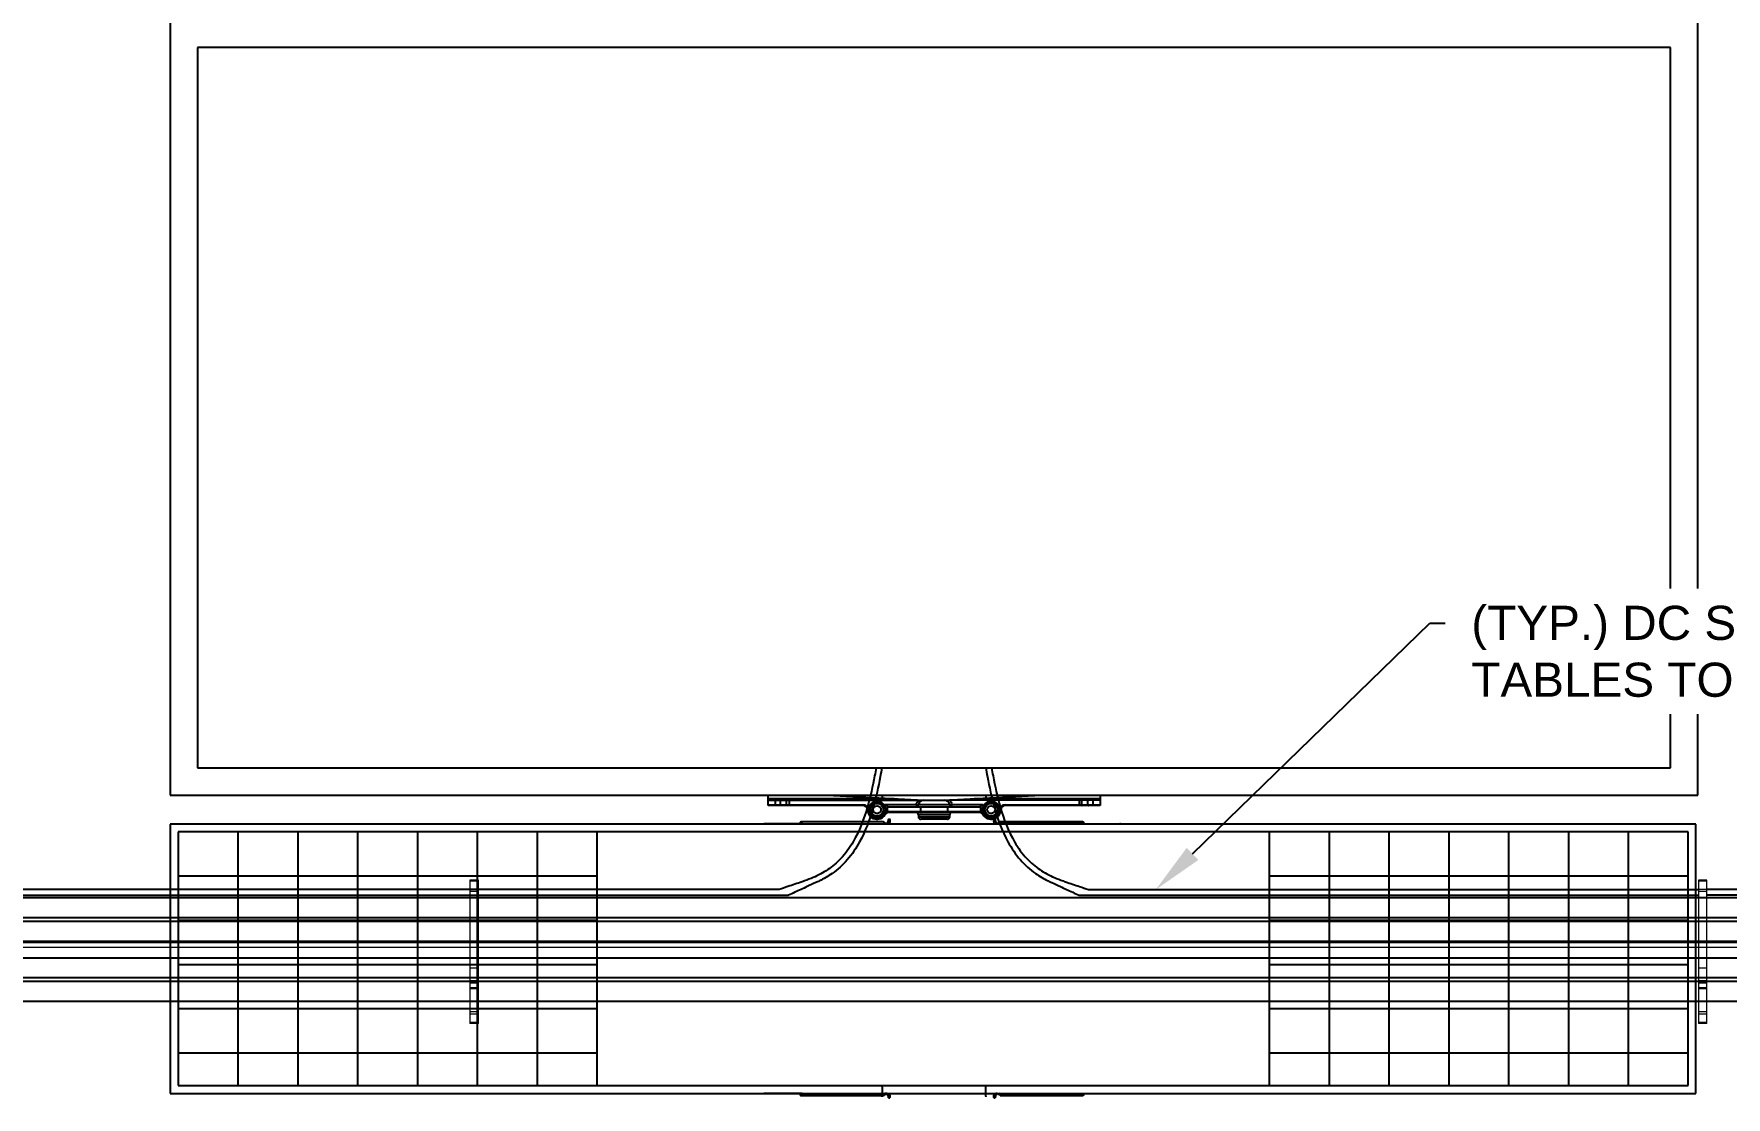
# Model space of a CAD drawing. Header units: feet. Extents: x -21 to 5170, y -254 to 1413.
# Drawn here: x 3373.2 to 3472.3, y 37.2 to 99.5 of the extents above; entities that cross this region are included whole.
import ezdxf
from ezdxf import colors
from ezdxf.entities.mleader import LeaderData, LeaderLine
from ezdxf.lldxf.tags import DXFTag
from ezdxf.math import Vec2, Vec3

# ---------------------------------------------------------------- set-up
doc = ezdxf.new("R2010")
doc.units = ezdxf.units.FT
doc.header["$MEASUREMENT"] = 0
for name, color, linetype in [('DC FEEEDERS', 1, 'Continuous'), ('E-ARRY-TABL', 9, 'Continuous'), ('G-ANNO-TEXT', 1, 'Continuous'), ('PV-AG-DC1', 142, 'DC1'), ('WIRE MANAGEMENT', 4, 'Continuous')]:
    doc.layers.add(name, color=color, linetype=linetype)
doc.styles.add('NEI-A', font='arial.ttf')
tags = doc.linetypes.add('DC1', pattern='A,0.176989,-0.035266,["DC1",NEI-A,S=0.1,R=0,X=0,Y=-0.05],-0.314734,0.176989', length=0.703978).pattern_tags.tags
tags[6] = DXFTag(74, 10)

# ---------------------------------------------------------------- blocks, each defined once
blk = doc.blocks.new('A$C7614aaa4')
at = {"layer": 'E-ARRY-TABL'}
for p, q in [((0, 16.046), (0, 0.253)), ((89.416, 16.046), (0, 16.046)), ((34.8, 16.048), (34.774, 16.046)), ((36.995, 16.048), (34.8, 16.048)), ((41.805, 16.167), (36.969, 16.167)), ((36.995, 16.048), (37.045, 16.048)), ((36.995, 16.048), (36.995, 16.046)), ((37.045, 16.048), (41.882, 16.048)), ((37.045, 16.048), (37.045, 16.046)), ((41.882, 16.048), (41.949, 16.048)), ((42.107, 16.277), (42.107, 16.304)), ((42.182, 16.304), (42.107, 16.304)), ((42.107, 16.277), (42.182, 16.277)), ((42.153, 16.046), (42.153, 16.126)), ((42.182, 16.344), (42.182, 16.304)), ((42.182, 16.046), (42.182, 16.344)), ((42.182, 16.277), (42.182, 16.304)), ((48.27, 16.344), (48.27, 16.046)), ((48.27, 16.304), (48.27, 16.344)), ((48.27, 16.304), (48.27, 16.281)), ((48.344, 16.304), (48.27, 16.304)), ((48.27, 16.281), (48.344, 16.281)), ((48.298, 16.13), (48.298, 16.046)), ((48.344, 16.304), (48.344, 16.281)), ((48.503, 16.052), (48.57, 16.052)), ((53.406, 16.052), (48.57, 16.052)), ((53.483, 16.171), (48.646, 16.171)), ((53.406, 16.052), (53.457, 16.052)), ((53.406, 16.046), (53.406, 16.052)), ((53.457, 16.052), (55.651, 16.052)), ((53.457, 16.046), (53.457, 16.052)), ((89.416, 0.253), (89.416, 16.046)), ((88.958, 15.589), (0.458, 15.589)), ((0.458, 15.589), (0.458, 0.711)), ((88.958, 0.711), (88.958, 15.589)), ((0, 0.253), (89.416, 0.253)), ((0.458, 0.711), (88.958, 0.711)), ((34.774, 0.253), (34.8, 0.252)), ((36.995, 0.252), (34.8, 0.252)), ((36.969, 0.133), (41.805, 0.133)), ((36.995, 0.253), (36.995, 0.252)), ((37.045, 0.252), (36.995, 0.252)), ((37.045, 0.253), (37.045, 0.252)), ((37.045, 0.252), (41.882, 0.252)), ((41.949, 0.252), (41.882, 0.252)), ((42.182, 0.023), (42.107, 0.023)), ((42.107, 0), (42.107, 0.023)), ((42.107, 0), (42.182, 0)), ((42.153, 0.174), (42.153, 0.253)), ((42.182, 0), (42.182, 0.023)), ((48.344, 0.027), (48.27, 0.027)), ((48.27, 0.027), (48.27, 0)), ((48.27, 0), (48.344, 0)), ((48.298, 0.253), (48.298, 0.178)), ((48.344, 0.027), (48.344, 0)), ((48.646, 0.137), (53.483, 0.137))]:
    blk.add_line(p, q, dxfattribs=at)
for points in [[(37.045, 16.048), (37.04, 16.093), (37.023, 16.132), (36.998, 16.158), (36.969, 16.167), (36.94, 16.158), (36.915, 16.132), (36.898, 16.093), (36.892, 16.048), (36.892, 16.046)], [(36.998, 16.048), (36.996, 16.067), (36.988, 16.083), (36.977, 16.092), (36.964, 16.093), (36.952, 16.085), (36.944, 16.071), (36.94, 16.052), (36.94, 16.048)], [(41.805, 16.167), (41.834, 16.158), (41.859, 16.132), (41.876, 16.093), (41.882, 16.048)], [(48.57, 16.052), (48.576, 16.098), (48.592, 16.136), (48.617, 16.162), (48.646, 16.171)], [(53.559, 16.052), (53.553, 16.098), (53.537, 16.136), (53.512, 16.162), (53.483, 16.171), (53.453, 16.162), (53.428, 16.136), (53.412, 16.098), (53.406, 16.052), (53.406, 16.052)], [(53.512, 16.052), (53.512, 16.056), (53.508, 16.075), (53.499, 16.09), (53.488, 16.097), (53.475, 16.096), (53.464, 16.087), (53.456, 16.072), (53.453, 16.052), (53.453, 16.052)], [(55.703, 16.046), (55.696, 16.048), (55.651, 16.052)], [(36.892, 0.253), (36.892, 0.252), (36.898, 0.206), (36.915, 0.168), (36.94, 0.142), (36.969, 0.133), (36.998, 0.142), (37.023, 0.168), (37.04, 0.206), (37.045, 0.252), (37.045, 0.252)], [(36.94, 0.252), (36.94, 0.248), (36.944, 0.229), (36.952, 0.214), (36.964, 0.207), (36.977, 0.208), (36.988, 0.217), (36.996, 0.232), (36.998, 0.252), (36.998, 0.252)], [(41.882, 0.252), (41.876, 0.206), (41.859, 0.168), (41.834, 0.142), (41.805, 0.133)], [(48.646, 0.137), (48.617, 0.146), (48.592, 0.172), (48.576, 0.211), (48.57, 0.253)], [(53.406, 0.253), (53.412, 0.211), (53.428, 0.172), (53.453, 0.146), (53.483, 0.137), (53.512, 0.146), (53.537, 0.172), (53.553, 0.211), (53.559, 0.253)], [(53.453, 0.253), (53.456, 0.237), (53.464, 0.221), (53.475, 0.212), (53.488, 0.211), (53.499, 0.219), (53.508, 0.233), (53.512, 0.252), (53.512, 0.253)]]:
    blk.add_lwpolyline(points, dxfattribs=at)
for centre, start_param, end_param in [((41.835, 16.277), 4.885735, 6.192239), ((41.949, 16.277), 4.712389, 5.56156), ((48.503, 16.281), 3.863218, 4.712389), ((48.617, 16.281), 3.232539, 4.539043), ((41.835, 0.023), 0.090947, 1.39745), ((41.949, 0.023), 0.721625, 1.570796), ((48.503, 0.027), 1.728463, 2.419967), ((48.617, 0.027), 1.728463, 3.050646)]:
    blk.add_ellipse(centre, major_axis=(0.273, 0), ratio=0.8391, start_param=start_param, end_param=end_param, dxfattribs=at)
for points, knots in [([(42.106, 16.256), (42.107, 16.26), (42.107, 16.267), (42.107, 16.274), (42.107, 16.277)], [0, 0, 0, 0, 0.55863, 1, 1, 1, 1]), ([(42.107, 16.304), (42.107, 16.308), (42.107, 16.321), (42.108, 16.334), (42.108, 16.344)], [0, 0, 0, 0, 0.289948, 1, 1, 1, 1]), ([(42.182, 16.277), (42.182, 16.251), (42.182, 16.209), (42.175, 16.16), (42.164, 16.136), (42.155, 16.127), (42.153, 16.126)], [0, 0, 0, 0, 0.450932, 0.741636, 0.946776, 1, 1, 1, 1]), ([(48.298, 16.13), (48.292, 16.137), (48.278, 16.156), (48.271, 16.202), (48.27, 16.247), (48.27, 16.276), (48.27, 16.281)], [0, 0, 0, 0, 0.201331, 0.486191, 0.909516, 1, 1, 1, 1]), ([(48.343, 16.344), (48.343, 16.34), (48.344, 16.327), (48.344, 16.313), (48.344, 16.304)], [0, 0, 0, 0, 0.289982, 1, 1, 1, 1]), ([(48.344, 16.281), (48.344, 16.277), (48.344, 16.27), (48.345, 16.263), (48.345, 16.26)], [0, 0, 0, 0, 0.558217, 1, 1, 1, 1]), ([(42.107, 0.023), (42.107, 0.027), (42.107, 0.034), (42.107, 0.041), (42.106, 0.044)], [0, 0, 0, 0, 0.558217, 1, 1, 1, 1]), ([(42.153, 0.174), (42.159, 0.166), (42.174, 0.148), (42.181, 0.102), (42.181, 0.057), (42.182, 0.028), (42.182, 0.023)], [0, 0, 0, 0, 0.201331, 0.486191, 0.909516, 1, 1, 1, 1]), ([(48.27, 0.027), (48.27, 0.053), (48.27, 0.095), (48.276, 0.144), (48.288, 0.168), (48.296, 0.177), (48.298, 0.178)], [0, 0, 0, 0, 0.450932, 0.741636, 0.946776, 1, 1, 1, 1]), ([(48.345, 0.048), (48.345, 0.044), (48.344, 0.037), (48.344, 0.03), (48.344, 0.027)], [0, 0, 0, 0, 0.55863, 1, 1, 1, 1])]:
    blk.add_open_spline(points, degree=3, knots=knots, dxfattribs=at)

msp = doc.modelspace()

# ---------------------------------------------------------------- linework, layer by layer
at = {"layer": 'DC FEEEDERS'}
for points in [[(3085.61697, 48.86683), (3718.38752, 48.86683)], [(3085.61697, 47.70683), (3718.38752, 47.70683)], [(3085.61697, 47.48488), (3718.38752, 47.48488)], [(3085.61697, 46.32488), (3718.38752, 46.32488)], [(3085.61697, 45.34749), (3718.38752, 45.34749)], [(3085.61697, 44.18749), (3718.38752, 44.18749)], [(3085.61697, 43.96554), (3718.38752, 43.96554)], [(3085.61697, 42.80554), (3718.38752, 42.80554)]]:
    msp.add_lwpolyline(points, dxfattribs=at)
at = {"layer": 'E-ARRY-TABL'}
for p, q in [((3381.14531, 100.29296), (3381.14531, 54.88217)), ((3470.68514, 54.88217), (3470.68514, 100.29296)), ((3382.74751, 98.69077), (3382.74751, 56.48437)), ((3469.08294, 98.69077), (3382.74751, 98.69077)), ((3469.08294, 56.48437), (3469.08294, 98.69077)), ((3382.74751, 56.48437), (3469.08294, 56.48437)), ((3381.14531, 54.88217), (3470.68514, 54.88217)), ((3416.18761, 54.26418), (3416.18761, 54.88217)), ((3416.18761, 54.67618), (3423.56958, 54.67618)), ((3416.18761, 54.58462), (3425.00359, 54.58462)), ((3416.61684, 54.30996), (3416.61684, 54.58462)), ((3416.9028, 54.58462), (3416.9028, 54.30996)), ((3417.26934, 54.30996), (3417.26934, 54.58462)), ((3417.41232, 54.58462), (3417.41232, 54.26418)), ((3419.63893, 54.88217), (3425.31055, 54.58494)), ((3422.87105, 54.88217), (3422.87105, 54.71278)), ((3425.31653, 54.58462), (3426.51391, 54.58462)), ((3426.5199, 54.58494), (3432.19152, 54.88217)), ((3435.64284, 54.58462), (3426.82686, 54.58462)), ((3428.26087, 54.67618), (3435.64284, 54.67618)), ((3428.95939, 54.71278), (3428.95939, 54.88217)), ((3434.41812, 54.58462), (3434.41812, 54.26418)), ((3434.56111, 54.58462), (3434.56111, 54.30996)), ((3434.92764, 54.30996), (3434.92764, 54.58462)), ((3435.21361, 54.58462), (3435.21361, 54.30996)), ((3435.64284, 54.88217), (3435.64284, 54.26418)), ((3416.18761, 54.30996), (3421.73878, 54.30996)), ((3421.73878, 54.26418), (3416.18761, 54.26418)), ((3421.73878, 54.30996), (3421.73878, 54.26418)), ((3422.05894, 54.00269), (3422.01321, 54.00081)), ((3423.01322, 53.75578), (3423.0523, 53.73195)), ((3423.03829, 54.3214), (3424.87461, 54.3214)), ((3423.03829, 54.17841), (3423.03829, 54.3214)), ((3423.03829, 53.79125), (3423.03829, 53.86929)), ((3423.03829, 53.79125), (3423.07379, 53.76235)), ((3423.17022, 54.2227), (3423.17022, 53.89645)), ((3423.26043, 53.90941), (3428.57001, 53.90941)), ((3428.54363, 53.86363), (3423.28682, 53.86363)), ((3423.30558, 54.18407), (3428.52486, 54.18407)), ((3424.87461, 54.3214), (3424.99878, 54.30558)), ((3424.87461, 54.3214), (3424.87461, 54.18462)), ((3426.83184, 54.30424), (3424.99861, 54.30424)), ((3424.99968, 53.7263), (3424.99968, 53.60042)), ((3426.83076, 53.7263), (3424.99968, 53.7263)), ((3424.99968, 53.60042), (3426.83076, 53.60042)), ((3425.12363, 54.18407), (3425.12363, 53.90941)), ((3426.70682, 54.18407), (3426.70682, 53.90941)), ((3426.83076, 53.60042), (3426.83076, 53.7263)), ((3426.83167, 54.30558), (3426.95583, 54.3214)), ((3426.95583, 54.3214), (3428.79216, 54.3214)), ((3426.95583, 54.18462), (3426.95583, 54.3214)), ((3428.66022, 53.89645), (3428.66022, 54.2227)), ((3428.79216, 53.79125), (3428.75665, 53.76235)), ((3428.81723, 53.75578), (3428.77814, 53.73195)), ((3428.79216, 54.3214), (3428.79216, 54.17841)), ((3428.79216, 53.86929), (3428.79216, 53.79125)), ((3428.91581, 53.83628), (3428.91669, 53.87833)), ((3428.93885, 53.82233), (3428.91581, 53.83628)), ((3428.92337, 54.19857), (3428.92393, 54.2255)), ((3428.92393, 54.2255), (3428.95939, 54.245)), ((3429.24882, 53.63463), (3429.21284, 53.65642)), ((3429.22184, 54.38931), (3429.26507, 54.41307)), ((3429.29205, 53.6584), (3429.24882, 53.63463)), ((3429.26507, 54.41307), (3429.30105, 54.39129)), ((3429.58996, 53.82221), (3429.5531, 53.80194)), ((3429.57504, 54.22538), (3429.59808, 54.21143)), ((3429.59052, 53.84914), (3429.58996, 53.82221)), ((3429.59808, 54.21143), (3429.5972, 54.16937)), ((3429.7715, 54.00269), (3429.81724, 54.00081)), ((3430.09167, 54.30996), (3435.64284, 54.30996)), ((3430.09167, 54.30996), (3430.09167, 54.26418)), ((3435.64284, 54.26418), (3430.09167, 54.26418)), ((3426.69343, 53.46308), (3425.13701, 53.46308))]:
    msp.add_line(p, q, dxfattribs=at)
for points in [[(3416.61684, 54.30996), (3416.61739, 54.30103), (3416.61901, 54.29244), (3416.62166, 54.28453), (3416.62521, 54.27759), (3416.62955, 54.2719), (3416.63449, 54.26767), (3416.63986, 54.26506), (3416.64543, 54.26418)], [(3416.9028, 54.30996), (3416.90226, 54.30103), (3416.90063, 54.29244), (3416.89799, 54.28453), (3416.89443, 54.27759), (3416.8901, 54.2719), (3416.88515, 54.26767), (3416.87979, 54.26506), (3416.87421, 54.26418)], [(3417.26934, 54.30996), (3417.26879, 54.30103), (3417.26716, 54.29244), (3417.26452, 54.28453), (3417.26096, 54.27759), (3417.25663, 54.2719), (3417.25169, 54.26767), (3417.24632, 54.26506), (3417.24074, 54.26418)], [(3423.17022, 53.89645), (3423.17272, 53.88688), (3423.17633, 53.87775), (3423.18088, 53.8695), (3423.18618, 53.86252), (3423.19196, 53.85711), (3423.19796, 53.85355), (3423.2039, 53.852), (3423.2095, 53.85253)], [(3423.26043, 53.90941), (3423.26094, 53.90048), (3423.26244, 53.89189), (3423.26488, 53.88398), (3423.26816, 53.87704), (3423.27216, 53.87135), (3423.27672, 53.86712), (3423.28167, 53.86451), (3423.28682, 53.86363)], [(3425.12363, 53.90941), (3425.12413, 53.90048), (3425.12564, 53.89189), (3425.12807, 53.88398), (3425.13136, 53.87704), (3425.13535, 53.87135), (3425.13992, 53.86712), (3425.14487, 53.86451), (3425.15001, 53.86363)], [(3426.70682, 53.90941), (3426.70631, 53.90048), (3426.70481, 53.89189), (3426.70237, 53.88398), (3426.69909, 53.87704), (3426.69509, 53.87135), (3426.69053, 53.86712), (3426.68558, 53.86451), (3426.68043, 53.86363)], [(3428.57001, 53.90941), (3428.56951, 53.90048), (3428.568, 53.89189), (3428.56557, 53.88398), (3428.56228, 53.87704), (3428.55829, 53.87135), (3428.55372, 53.86712), (3428.54877, 53.86451), (3428.54363, 53.86363)], [(3428.66022, 53.89645), (3428.65773, 53.88688), (3428.65412, 53.87775), (3428.64956, 53.8695), (3428.64427, 53.86252), (3428.63848, 53.85711), (3428.63248, 53.85355), (3428.62655, 53.852), (3428.62095, 53.85253)], [(3434.56111, 54.30996), (3434.56166, 54.30103), (3434.56328, 54.29244), (3434.56593, 54.28453), (3434.56948, 54.27759), (3434.57382, 54.2719), (3434.57876, 54.26767), (3434.58412, 54.26506), (3434.5897, 54.26418)], [(3434.92764, 54.30996), (3434.92819, 54.30103), (3434.92982, 54.29244), (3434.93246, 54.28453), (3434.93602, 54.27759), (3434.94035, 54.2719), (3434.94529, 54.26767), (3434.95066, 54.26506), (3434.95624, 54.26418)], [(3435.21361, 54.30996), (3435.21306, 54.30103), (3435.21143, 54.29244), (3435.20879, 54.28453), (3435.20523, 54.27759), (3435.2009, 54.2719), (3435.19595, 54.26767), (3435.19059, 54.26506), (3435.18501, 54.26418)], [(3381.14531, 53.18361), (3470.56086, 53.18361)], [(3385.11005, 52.72583), (3385.11005, 37.84831)], [(3388.61702, 52.72583), (3388.61702, 37.84831)], [(3392.12399, 52.72583), (3392.12399, 37.84831)], [(3395.63097, 52.72583), (3395.63097, 37.84831)], [(3399.13794, 52.72583), (3399.13794, 37.84831)], [(3402.64491, 52.72583), (3402.64491, 37.84831)], [(3406.15188, 52.72583), (3406.15188, 37.84831)], [(3445.55429, 52.72583), (3445.55429, 37.84831)], [(3449.06126, 52.72583), (3449.06126, 37.84831)], [(3452.56823, 52.72583), (3452.56823, 37.84831)], [(3456.0752, 52.72583), (3456.0752, 37.84831)], [(3459.58218, 52.72583), (3459.58218, 37.84831)], [(3463.08915, 52.72583), (3463.08915, 37.84831)], [(3466.59612, 52.72583), (3466.59612, 37.84831)], [(3406.15188, 50.13025), (3381.60308, 50.13025)], [(3470.10309, 50.13025), (3445.55429, 50.13025)], [(3406.15188, 47.53467), (3381.60308, 47.53467)], [(3470.10309, 47.53467), (3445.55429, 47.53467)], [(3406.15188, 44.93909), (3381.60308, 44.93909)], [(3470.10309, 44.93909), (3445.55429, 44.93909)], [(3406.15188, 42.34351), (3381.60308, 42.34351)], [(3470.10309, 42.34351), (3445.55429, 42.34351)], [(3406.15188, 39.74793), (3381.60308, 39.74793)], [(3470.10309, 39.74793), (3445.55429, 39.74793)]]:
    msp.add_lwpolyline(points, dxfattribs=at)
for centre, radius in [((3422.5735, 54.02385), 0.48981), ((3422.5735, 54.02385), 0.36622), ((3422.5735, 54.02385), 0.22889), ((3429.25694, 54.02385), 0.48981), ((3429.25694, 54.02385), 0.36622), ((3429.25694, 54.02385), 0.22889)]:
    msp.add_circle(centre, radius, dxfattribs=at)
for centre, radius, start, end in [((3425.31653, 54.26418), 0.32044, 90, 172.8192442), ((3426.51391, 54.26418), 0.32044, 7.1807558, 90), ((3421.73878, 53.98952), 0.32044, 2.3552844, 90), ((3421.73878, 53.98952), 0.27466, 2.3552844, 90), ((3422.5735, 54.02385), 0.56077, 182.3552844, 328.6309862), ((3422.5735, 54.02385), 0.51499, 182.3552844, 328.6309862), ((3422.5735, 54.02385), 0.40742, 127.1519395, 176.1897251), ((3422.5735, 54.02385), 0.40742, 187.6164292, 234.814168), ((3422.5735, 54.02385), 0.40742, 65.3568824, 115.655907), ((3422.5735, 54.02385), 0.40742, 245.7900849, 295.2743727), ((3422.5735, 54.02385), 0.40742, 7.7350284, 54.7859231), ((3422.5735, 54.02385), 0.40742, 306.7516669, 357.1400168), ((3423.28682, 53.58897), 0.32044, 140.8584072, 148.6309862), ((3423.28682, 53.58897), 0.27466, 140.8584072, 148.6309862), ((3423.26043, 53.58897), 0.32044, 90, 106.3508721), ((3423.28682, 53.58897), 0.27466, 90, 106.3508721), ((3424.86235, 54.3214), 0.13733, 270, 352.8192442), ((3424.86235, 53.7263), 0.13733, 0, 90), ((3425.13701, 53.60042), 0.13733, 180, 270), ((3426.69343, 53.60042), 0.13733, 270, 0), ((3426.96809, 53.7263), 0.13733, 90, 180), ((3426.96809, 54.3214), 0.13733, 187.1807558, 270), ((3428.54363, 53.58897), 0.27466, 73.6491279, 90), ((3428.57001, 53.58897), 0.32044, 73.6491279, 90), ((3428.54363, 53.58897), 0.27466, 31.3690138, 39.1415928), ((3429.25694, 54.02385), 0.56077, 211.3690138, 357.6447156), ((3428.54363, 53.58897), 0.32044, 31.3690138, 39.1415928), ((3429.25694, 54.02385), 0.51499, 211.3690138, 357.6447156), ((3429.25694, 54.02385), 0.40742, 125.7599509, 175.7674923), ((3429.25694, 54.02385), 0.40742, 187.2707127, 236.5342183), ((3429.25694, 54.02385), 0.40742, 67.9109617, 114.9737153), ((3429.25694, 54.02385), 0.40742, 247.037025, 295.183735), ((3429.25694, 54.02385), 0.40742, 6.8590646, 57.2284647), ((3429.25694, 54.02385), 0.40742, 306.8738017, 355.3985356), ((3430.09167, 53.98952), 0.32044, 90, 177.6447156), ((3430.09167, 53.98952), 0.27466, 90, 177.6447156), ((3419.83658, 37.5232), 3.05256, 353.758543, 6.1636564)]:
    msp.add_arc(centre, radius, start, end, dxfattribs=at)
for centre, start_param, end_param in [((3423.30558, 54.3214), 3.94360402, 4.71238898), ((3428.52486, 54.3214), 4.71238898, 5.48117394)]:
    msp.add_ellipse(centre, major_axis=(0.19469, 0), ratio=0.70538976, start_param=start_param, end_param=end_param, dxfattribs=at)
for points, knots in [([(3424.87461, 54.3214), (3424.88561, 54.37191), (3424.90705, 54.47033), (3424.97198, 54.5472), (3425.00359, 54.58462)], [0, 0, 0, 0, 0.51319716, 1, 1, 1, 1]), ([(3425.00359, 54.58462), (3425.03937, 54.58462), (3425.1177, 54.58462), (3425.22803, 54.58462), (3425.30102, 54.58462), (3425.33814, 54.58462), (3425.33837, 54.58462)], [0, 0, 0, 0, 0.29317768, 0.6417939, 0.99779498, 1, 1, 1, 1]), ([(3426.49208, 54.58462), (3426.49231, 54.58462), (3426.52888, 54.58462), (3426.60186, 54.58462), (3426.7121, 54.58462), (3426.79108, 54.58462), (3426.82686, 54.58462)], [0, 0, 0, 0, 0.00220506, 0.35290793, 0.70681788, 1, 1, 1, 1]), ([(3426.50792, 54.58462), (3426.5081, 54.58462), (3426.5121, 54.58462), (3426.51609, 54.58478), (3426.5199, 54.58494)], [0, 0, 0, 0, 0.0456703, 1, 1, 1, 1]), ([(3426.82686, 54.58462), (3426.85846, 54.5472), (3426.9234, 54.47033), (3426.94483, 54.37191), (3426.95583, 54.3214)], [0, 0, 0, 0, 0.48680284, 1, 1, 1, 1]), ([(3422.15073, 54.01459), (3422.16725, 54.04469), (3422.20058, 54.10546), (3422.23503, 54.16827), (3422.25241, 54.19997)], [0, 0, 0, 0, 0.49545796, 1, 1, 1, 1]), ([(3422.26044, 53.83384), (3422.25784, 53.83812), (3422.23815, 53.87057), (3422.20102, 53.93174), (3422.1676, 53.9868), (3422.15073, 54.01459)], [0, 0, 0, 0, 0.07008577, 0.53078223, 1, 1, 1, 1]), ([(3422.25241, 54.19997), (3422.25482, 54.20436), (3422.27307, 54.23764), (3422.30749, 54.30038), (3422.33846, 54.35685), (3422.35409, 54.38535)], [0, 0, 0, 0, 0.07008577, 0.53078223, 1, 1, 1, 1]), ([(3422.37014, 53.65309), (3422.35233, 53.68245), (3422.31637, 53.74169), (3422.27919, 53.80294), (3422.26044, 53.83384)], [0, 0, 0, 0, 0.49545796, 1, 1, 1, 1]), ([(3422.56548, 54.38998), (3422.54625, 54.38956), (3422.4747, 54.38799), (3422.40504, 54.38646), (3422.35409, 54.38535)], [0, 0, 0, 0, 0.26863361, 1, 1, 1, 1]), ([(3422.58153, 53.65773), (3422.56231, 53.6573), (3422.49076, 53.65574), (3422.42109, 53.65421), (3422.37014, 53.65309)], [0, 0, 0, 0, 0.26863361, 1, 1, 1, 1]), ([(3422.77686, 54.39461), (3422.75911, 54.39423), (3422.69021, 54.39272), (3422.61862, 54.39115), (3422.56548, 54.38998)], [0, 0, 0, 0, 0.25755135, 1, 1, 1, 1]), ([(3422.79291, 53.66236), (3422.77517, 53.66197), (3422.70626, 53.66046), (3422.63468, 53.65889), (3422.58153, 53.65773)], [0, 0, 0, 0, 0.25755135, 1, 1, 1, 1]), ([(3422.77686, 54.39461), (3422.79468, 54.36526), (3422.83064, 54.30601), (3422.86781, 54.24477), (3422.88656, 54.21387)], [0, 0, 0, 0, 0.49545796, 1, 1, 1, 1]), ([(3422.89459, 53.84774), (3422.89218, 53.84335), (3422.87393, 53.81007), (3422.83952, 53.74733), (3422.80854, 53.69085), (3422.79291, 53.66236)], [0, 0, 0, 0, 0.07008577, 0.53078223, 1, 1, 1, 1]), ([(3422.88656, 54.21387), (3422.88916, 54.20958), (3422.90886, 54.17714), (3422.94599, 54.11597), (3422.97941, 54.0609), (3422.99627, 54.03312)], [0, 0, 0, 0, 0.07008577, 0.53078223, 1, 1, 1, 1]), ([(3422.99627, 54.03312), (3422.97976, 54.00301), (3422.94643, 53.94225), (3422.91197, 53.87943), (3422.89459, 53.84774)], [0, 0, 0, 0, 0.49545796, 1, 1, 1, 1]), ([(3423.17022, 54.2227), (3423.14603, 54.24007), (3423.10358, 54.27055), (3423.05799, 54.30615), (3423.03846, 54.32127), (3423.03829, 54.3214)], [0, 0, 0, 0, 0.56767628, 0.99622321, 1, 1, 1, 1]), ([(3423.03829, 53.79125), (3423.04669, 53.80261), (3423.06883, 53.83258), (3423.11495, 53.87251), (3423.15205, 53.88858), (3423.17022, 53.89645)], [0, 0, 0, 0, 0.23768431, 0.62655478, 1, 1, 1, 1]), ([(3423.2095, 53.85253), (3423.1911, 53.84597), (3423.15481, 53.83304), (3423.10605, 53.79869), (3423.08249, 53.77215), (3423.07379, 53.76235)], [0, 0, 0, 0, 0.39345855, 0.77601165, 1, 1, 1, 1]), ([(3428.75665, 53.76235), (3428.74733, 53.77281), (3428.72364, 53.7994), (3428.68993, 53.82249), (3428.65315, 53.84166), (3428.63499, 53.84779), (3428.62095, 53.85253)], [0, 0, 0, 0, 0.23846855, 0.60642084, 0.69554891, 1, 1, 1, 1]), ([(3428.79216, 54.3214), (3428.79198, 54.32127), (3428.77246, 54.30615), (3428.72686, 54.27055), (3428.68441, 54.24007), (3428.66022, 54.2227)], [0, 0, 0, 0, 0.00377679, 0.43232372, 1, 1, 1, 1]), ([(3428.66022, 53.89645), (3428.67405, 53.89072), (3428.71004, 53.87582), (3428.75792, 53.83738), (3428.78318, 53.80334), (3428.79216, 53.79125)], [0, 0, 0, 0, 0.28704138, 0.74678474, 1, 1, 1, 1]), ([(3428.83421, 54.01329), (3428.85063, 54.04345), (3428.88377, 54.10431), (3428.91803, 54.16724), (3428.93532, 54.19898)], [0, 0, 0, 0, 0.49545796, 1, 1, 1, 1]), ([(3428.94446, 53.83288), (3428.94185, 53.83716), (3428.92206, 53.86954), (3428.88474, 53.9306), (3428.85115, 53.98556), (3428.83421, 54.01329)], [0, 0, 0, 0, 0.07008577, 0.53078223, 1, 1, 1, 1]), ([(3428.93532, 54.19898), (3428.93771, 54.20338), (3428.95586, 54.23671), (3428.99008, 54.29956), (3429.02088, 54.35613), (3429.03643, 54.38467)], [0, 0, 0, 0, 0.07008577, 0.53078223, 1, 1, 1, 1]), ([(3429.05472, 53.65247), (3429.03682, 53.68177), (3429.00068, 53.7409), (3428.96332, 53.80204), (3428.94446, 53.83288)], [0, 0, 0, 0, 0.49545796, 1, 1, 1, 1]), ([(3429.2478, 54.38995), (3429.22858, 54.38947), (3429.15703, 54.38769), (3429.08737, 54.38595), (3429.03643, 54.38467)], [0, 0, 0, 0, 0.26863361, 1, 1, 1, 1]), ([(3429.26609, 53.65775), (3429.24687, 53.65727), (3429.17533, 53.65548), (3429.10567, 53.65374), (3429.05472, 53.65247)], [0, 0, 0, 0, 0.26863361, 1, 1, 1, 1]), ([(3429.45916, 54.39524), (3429.44142, 54.39479), (3429.37252, 54.39307), (3429.30094, 54.39128), (3429.2478, 54.38995)], [0, 0, 0, 0, 0.25755135, 1, 1, 1, 1]), ([(3429.47746, 53.66303), (3429.45972, 53.66259), (3429.39082, 53.66087), (3429.31924, 53.65908), (3429.26609, 53.65775)], [0, 0, 0, 0, 0.25755135, 1, 1, 1, 1]), ([(3429.45916, 54.39524), (3429.47707, 54.36594), (3429.51321, 54.3068), (3429.55057, 54.24567), (3429.56942, 54.21483)], [0, 0, 0, 0, 0.49545796, 1, 1, 1, 1]), ([(3429.57857, 53.84872), (3429.57618, 53.84432), (3429.55803, 53.81099), (3429.52381, 53.74815), (3429.493, 53.69158), (3429.47746, 53.66303)], [0, 0, 0, 0, 0.07008577, 0.53078223, 1, 1, 1, 1]), ([(3429.56942, 54.21483), (3429.57204, 54.21055), (3429.59183, 54.17817), (3429.62914, 54.11711), (3429.66273, 54.06215), (3429.67968, 54.03442)], [0, 0, 0, 0, 0.07008577, 0.53078223, 1, 1, 1, 1]), ([(3429.67968, 54.03442), (3429.66326, 54.00426), (3429.63012, 53.94339), (3429.59586, 53.88047), (3429.57857, 53.84872)], [0, 0, 0, 0, 0.49545796, 1, 1, 1, 1]), ([(3428.95939, 37.19133), (3428.95898, 37.19498), (3428.95817, 37.20227), (3428.95248, 37.2591), (3428.94611, 37.34297), (3428.9415, 37.44803), (3428.94079, 37.56129), (3428.94422, 37.66983), (3428.95037, 37.76267), (3428.95625, 37.8263), (3428.95957, 37.85675), (3428.95907, 37.8521), (3428.95895, 37.85095)], [0, 0, 0, 0, 0.10693842, 0.21386166, 0.32118004, 0.42876634, 0.53591992, 0.64261485, 0.74954076, 0.85702553, 0.96452825, 1, 1, 1, 1])]:
    msp.add_open_spline(points, degree=3, knots=knots, dxfattribs=at)
at = {"layer": 'PV-AG-DC1', "flags": 128}
for points in [[(3195.59811, 49.00868), (3417.38115, 49.00868)], [(3416.83952, 49.34114), (3196.13974, 49.34114)], [(3434.41612, 49.00868), (3470.70998, 49.00868)], [(3434.95775, 49.34114), (3470.70998, 49.34114)], [(3656.84482, 49.34114), (3471.20998, 49.34114)], [(3657.38115, 49.00868), (3471.20998, 49.00868)]]:
    msp.add_lwpolyline(points, dxfattribs=at)
at = {"layer": 'PV-AG-DC1'}
for points, knots in [([(3422.51533, 56.48437), (3422.48804, 56.32544), (3422.45948, 56.16579), (3422.31704, 55.40214), (3422.18359, 54.78382), (3421.79946, 53.46047), (3421.53264, 52.7604), (3420.95731, 51.77819), (3420.71971, 51.44881), (3420.21496, 50.91334), (3419.95981, 50.69655), (3419.41527, 50.32931), (3419.12638, 50.17585), (3418.66341, 49.97288), (3418.49582, 49.90746), (3418.32582, 49.84767), (3418.27529, 49.8299), (3418.22456, 49.81263), (3418.17382, 49.79536), (3417.8995, 49.70197), (3417.62517, 49.60859), (3417.35085, 49.51521), (3417.18041, 49.45719), (3417.00996, 49.39916), (3416.83952, 49.34114)], [7.54142113, 7.54142113, 7.54142113, 7.54142113, 7.98993795, 7.98993795, 9.67658056, 9.67658056, 11.68586125, 11.68586125, 12.79963808, 12.79963808, 13.7036105, 13.7036105, 14.60758292, 14.60758292, 15.10582563, 15.10582563, 15.10582563, 15.25390059, 15.25390059, 15.25390059, 16.0544781, 16.0544781, 16.0544781, 16.55190452, 16.55190452, 16.55190452, 16.55190452]), ([(3422.85446, 56.4953), (3422.82361, 56.31343), (3422.7911, 56.1306), (3422.64672, 55.35621), (3422.51606, 54.74699), (3422.14746, 53.45578), (3421.89777, 52.77479), (3421.34723, 51.76699), (3421.10738, 51.4074), (3420.56236, 50.77988), (3420.26112, 50.50694), (3419.69582, 50.11274), (3419.44783, 49.97105), (3419.19371, 49.84767), (3419.12167, 49.81269), (3419.04914, 49.77919), (3418.9766, 49.74568), (3418.8103, 49.66886), (3418.64399, 49.59203), (3418.47768, 49.51521), (3418.23777, 49.40439), (3417.99787, 49.29357), (3417.75797, 49.18275), (3417.63236, 49.12472), (3417.50675, 49.0667), (3417.38115, 49.00868)], [7.47877278, 7.47877278, 7.47877278, 7.47877278, 7.9877747, 7.9877747, 9.62277321, 9.62277321, 11.50333496, 11.50333496, 12.62233368, 12.62233368, 13.6409475, 13.6409475, 14.3830075, 14.3830075, 14.3830075, 14.59337778, 14.59337778, 14.59337778, 15.07571963, 15.07571963, 15.07571963, 15.77151121, 15.77151121, 15.77151121, 16.13580442, 16.13580442, 16.13580442, 16.13580442]), ([(3428.94281, 56.4953), (3428.97366, 56.31343), (3429.00617, 56.1306), (3429.15055, 55.35621), (3429.28121, 54.74699), (3429.64981, 53.45578), (3429.8995, 52.77479), (3430.45004, 51.76699), (3430.68989, 51.4074), (3431.23491, 50.77988), (3431.53615, 50.50694), (3432.10145, 50.11274), (3432.34944, 49.97105), (3432.60356, 49.84767), (3432.6756, 49.81269), (3432.74813, 49.77919), (3432.82067, 49.74568), (3432.98697, 49.66886), (3433.15328, 49.59203), (3433.31959, 49.51521), (3433.5595, 49.40439), (3433.7994, 49.29357), (3434.0393, 49.18275), (3434.16491, 49.12472), (3434.29052, 49.0667), (3434.41612, 49.00868)], [7.47877278, 7.47877278, 7.47877278, 7.47877278, 7.9877747, 7.9877747, 9.62277321, 9.62277321, 11.50333496, 11.50333496, 12.62233368, 12.62233368, 13.6409475, 13.6409475, 14.3830075, 14.3830075, 14.3830075, 14.59337778, 14.59337778, 14.59337778, 15.07571963, 15.07571963, 15.07571963, 15.77151121, 15.77151121, 15.77151121, 16.13580442, 16.13580442, 16.13580442, 16.13580442]), ([(3429.28194, 56.48437), (3429.30923, 56.32544), (3429.33779, 56.16579), (3429.48023, 55.40214), (3429.61368, 54.78382), (3429.99781, 53.46047), (3430.26463, 52.7604), (3430.83995, 51.77819), (3431.07756, 51.44881), (3431.58231, 50.91334), (3431.83746, 50.69655), (3432.382, 50.32931), (3432.67089, 50.17585), (3433.13386, 49.97288), (3433.30145, 49.90746), (3433.47145, 49.84767), (3433.52198, 49.8299), (3433.57271, 49.81263), (3433.62345, 49.79536), (3433.89777, 49.70197), (3434.1721, 49.60859), (3434.44642, 49.51521), (3434.61686, 49.45719), (3434.78731, 49.39916), (3434.95775, 49.34114)], [7.54142113, 7.54142113, 7.54142113, 7.54142113, 7.98993795, 7.98993795, 9.67658056, 9.67658056, 11.68586125, 11.68586125, 12.79963808, 12.79963808, 13.7036105, 13.7036105, 14.60758292, 14.60758292, 15.10582563, 15.10582563, 15.10582563, 15.25390059, 15.25390059, 15.25390059, 16.0544781, 16.0544781, 16.0544781, 16.55190452, 16.55190452, 16.55190452, 16.55190452])]:
    msp.add_open_spline(points, degree=3, knots=knots, dxfattribs=at)
at = {"layer": 'WIRE MANAGEMENT', "color": 4, "linetype": 'Continuous', "lineweight": 18, "elevation": 0.11854, "flags": 128}
for points in [[(3399.20998, 49.89166), (3398.70998, 49.89166)], [(3398.70998, 49.89166), (3398.70998, 41.49166)], [(3399.20998, 49.83058), (3398.70998, 49.83058)], [(3399.20998, 41.49166), (3399.20998, 49.89166)], [(3471.20998, 49.89166), (3470.70998, 49.89166)], [(3471.20998, 49.83058), (3470.70998, 49.83058)], [(3471.20998, 41.49166), (3471.20998, 49.89166)], [(3399.20998, 49.34707), (3398.70998, 49.34707)], [(3399.20998, 49.219), (3398.70998, 49.219)], [(3471.20998, 49.34707), (3470.70998, 49.34707)], [(3471.20998, 49.219), (3470.70998, 49.219)], [(3086.11697, 46.2381), (3743.26233, 46.2381)], [(3086.11697, 45.96003), (3743.26233, 45.96003)], [(3399.20998, 45.30885), (3398.70998, 45.30885)], [(3399.20998, 44.7266), (3398.70998, 44.7266)], [(3471.20998, 45.30885), (3470.70998, 45.30885)], [(3471.20998, 44.7266), (3470.70998, 44.7266)], [(3399.20998, 44.00039), (3398.70998, 44.00039)], [(3399.20998, 43.86482), (3398.70998, 43.86482)], [(3471.20998, 44.00039), (3470.70998, 44.00039)], [(3471.20998, 43.86482), (3470.70998, 43.86482)], [(3399.20998, 43.57974), (3398.70998, 43.57974)], [(3399.20998, 43.5185), (3398.70998, 43.5185)], [(3471.20998, 43.57974), (3470.70998, 43.57974)], [(3471.20998, 43.5185), (3470.70998, 43.5185)], [(3399.20998, 42.17738), (3398.70998, 42.17738)], [(3399.20998, 42.04181), (3398.70998, 42.04181)], [(3471.20998, 42.17738), (3470.70998, 42.17738)], [(3471.20998, 42.04181), (3470.70998, 42.04181)], [(3399.20998, 41.55274), (3398.70998, 41.55274)], [(3399.20998, 41.49166), (3398.70998, 41.49166)], [(3471.20998, 41.55274), (3470.70998, 41.55274)], [(3471.20998, 41.49166), (3470.70998, 41.49166)]]:
    msp.add_lwpolyline(points, dxfattribs=at)

# ---------------------------------------------------------------- block references
at = {"layer": 'E-ARRY-TABL'}
msp.add_blockref('A$C7614aaa4', (3381.14531, 37.13727), dxfattribs=at)

# ---------------------------------------------------------------- next in the draw order: leaders
at = {"layer": 'G-ANNO-TEXT'}
ml = msp.add_multileader_mtext('Standard', dxfattribs=at)
ml.set_content('(TYP.) DC STRINGS FROM TRACKER TABLES TO BLA DROPS', color=256, style='NEI-A')
ml.set_leader_properties()
ml.build(insert=Vec2(0, 0))
ml.multileader.update_dxf_attribs({"dogleg_length": 0.89968, "arrow_head_size": 3})
ctx = ml.context
ctx.base_point, ctx.char_height, ctx.arrow_head_size, ctx.landing_gap_size, ctx.plane_origin = Vec3(3455.86704, 64.95619), 2, 3, 1.53573, Vec3(3503.9041, 20.42008)
notes = []
notes.append((ctx, [(0, (1, 1, 0), (3454.96736, 64.95619), (1, 0), 0.89968, [(0, [(3438.9116, 49.33927)], 0, [])])]))
ctx.mtext.insert, ctx.mtext.width, ctx.mtext.flow_direction = Vec3(3457.40278, 65.97324), 49.1905321, 5
ctx.mtext.has_bg_fill, ctx.mtext.bg_color, ctx.mtext.bg_scale_factor, ctx.mtext.bg_transparency, ctx.mtext.use_window_bg_color = 1, -1073741824, 1.5, 0, 1
for ctx, leaders in notes:
    for number, flags, end, landing, length, lines in leaders:
        leader = LeaderData()
        leader.index, (leader.has_last_leader_line, leader.has_dogleg_vector, leader.attachment_direction) = number, flags
        leader.last_leader_point, leader.dogleg_vector, leader.dogleg_length = Vec3(end), Vec3(landing), length
        for number, points, colour, breaks in lines:
            line = LeaderLine()
            line.index, line.vertices, line.color, line.breaks = number, Vec3.list(points), colors.encode_raw_color(colour), breaks
            leader.lines.append(line)
        ctx.leaders.append(leader)

# ---------------------------------------------------------------- next in the draw order: linework, layer by layer
at = {"layer": 'WIRE MANAGEMENT', "color": 4, "linetype": 'Continuous', "lineweight": 18, "elevation": 0.11854, "flags": 128}
msp.add_lwpolyline([(3470.70998, 49.89166), (3470.70998, 41.49166)], dxfattribs=at)

doc.saveas('drawing.dxf')
